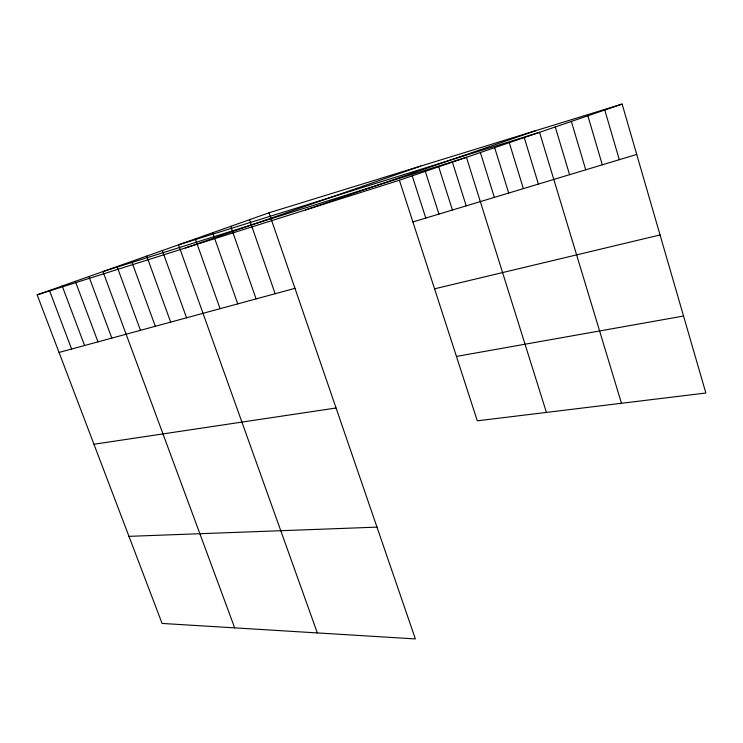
<?xml version="1.0" encoding="UTF-8"?>
<svg xmlns="http://www.w3.org/2000/svg" width="743" height="743" viewBox="0 0 743 743"><rect width="100%" height="100%" fill="white"/><g stroke="black" fill="none" stroke-linecap="round" stroke-linejoin="round"><path stroke-width="1.11" d="M269.022 212.795L415.374 638.924L162.076 623.433L37.15 294.86L269.022 212.795L622.132 104.076L705.85 393.01L477.294 420.826L399.4 180.243L622.132 104.076M185.416 247.948L420.696 166.098M305.457 209.963L536.084 130.573M37.15 294.86L399.4 180.243M412.904 221.943L636.723 154.433M59.05 352.451L294.962 288.34M434.553 288.823L660.053 234.946M456.443 356.426L683.551 316.035M93.943 444.249L336.068 408M128.966 536.353L376.98 527.131M49.475 290.494L71.616 349.034M62.198 285.999L84.581 345.514M75.34 281.346L97.974 341.873M88.919 276.535L111.822 338.111M234.686 627.872L102.961 271.566L466.446 157.312L546.411 412.411M117.06 266.579L140.473 330.319M131.632 261.425L155.315 326.288M146.715 256.084L170.667 322.118M162.336 250.558L186.558 317.8M317.335 632.925L178.515 244.828L539.557 132.319L621.464 403.273M195.288 238.893L220.067 308.689M212.684 232.735L237.751 303.887M230.748 226.346L256.103 298.9M249.509 219.705L275.161 293.726M412.207 175.868L425.785 218.052M425.302 171.382L438.955 214.086M438.695 166.803L452.431 210.018M452.413 162.113L466.214 205.857M480.396 152.547L494.346 197.378M494.662 147.671L508.695 193.05M509.271 142.675L523.378 188.62M524.233 137.557L538.406 184.088M555.262 126.942L569.575 174.679M571.358 121.443L585.735 169.803M587.852 115.797L602.304 164.807M604.774 110.01L619.3 159.689"/></g></svg>
